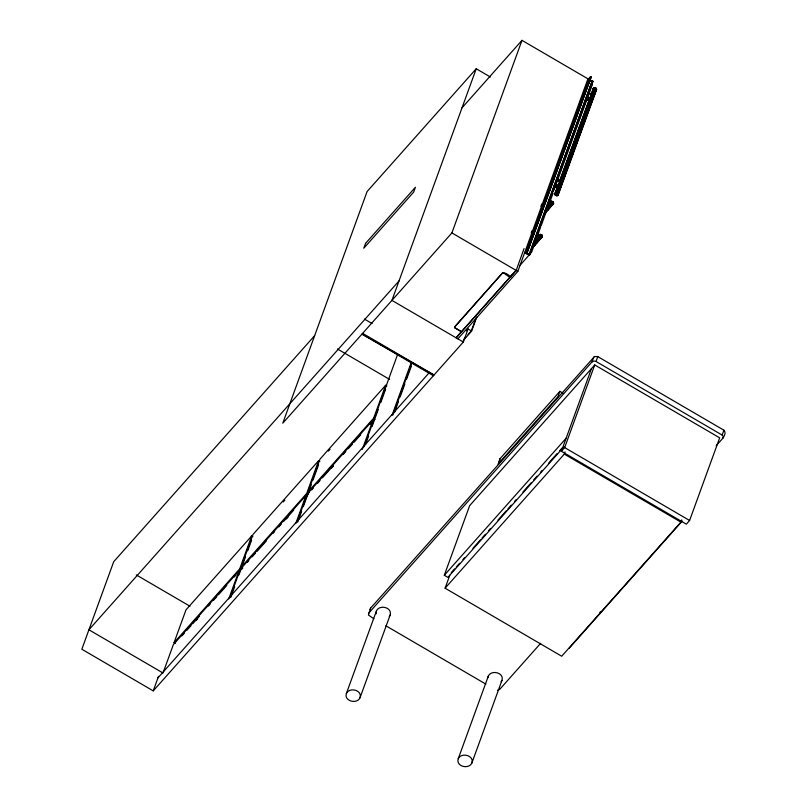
<?xml version="1.0" encoding="UTF-8"?>
<svg xmlns="http://www.w3.org/2000/svg" width="807" height="807" viewBox="0 0 807 807"><rect width="100%" height="100%" fill="white"/><g stroke="black" fill="none" stroke-linecap="round" stroke-linejoin="round"><path stroke-width="1.21" d="M370.07 609.557L370.584 608.145L594.567 356.472L597.785 356.613L723.909 430.202C728.408 435.144 718.341 442.256 716.192 445.827M556.86 194.669L556.618 195.587L555.771 195.425L557.506 194.971L555.862 194.013L555.418 195.133L557.264 195.082L555.266 193.458L556.396 192.026M555.408 192.54L557.95 192.439L558.283 194.457M535.091 244.521L533.77 245.187L534.537 244.682M538.652 235.957L538.713 236.885M537.805 237.016L540.115 234.444L541.83 235.341L541.426 236.33L539.247 235.2L538.864 236.713M541.83 235.341C541.477 233.465 537.492 235.099 539.853 236.945C541.88 239.356 542.486 234.766 542.324 236.491L532.66 247.366M540.377 235.341L541.426 234.655L541.981 235.301M541.517 237.288L536.514 243.139L534.991 243.149M541.769 236.855L541.507 237.863L540.256 238.176M542.365 236.633L542.042 237.258L541.931 235.684M546.238 211.444L545.875 212.029M547.903 209.396L547.529 210.173L553.552 203.364L553.168 202.103L552.452 202.86M552.19 202.728L552.613 203.092L552.25 202.668C553.511 199.369 548.508 203.596 549.799 202.88M551.544 201.357C549.829 203.001 549.032 204.353 550.838 202.043M551.524 202.275C557.526 204.07 545.25 201.568 551.736 201.831M547.66 210.062L552.674 204.322L552.684 203.253L551.211 203.172L547.782 207.066M556.588 194.598C554.762 196.948 554.207 191.35 557.223 193.145C560.27 194.225 555.65 196.272 558.061 195.223M557.365 187.002L554.913 193.841C556.235 195.667 555.519 196.182 555.66 194.053L555.226 192.873L555.852 192.237M542.022 235.432C542.637 238.509 539.732 234.877 538.915 235.422C539.076 236.219 544.907 236.189 539.792 234.565M551.988 205.049L553.481 203.384L552.856 202.154M454.785 327.783L454.734 326.704L502.448 273.028C507.078 271.293 517.892 283.832 503.598 272.867M592.61 81.376L529.563 254.891L592.923 81.325L592.227 80.922L529.584 254.598L529.11 254.165L592.167 80.942L592.923 81.325L529.614 254.861L529.19 254.104M557.869 192.671L558.232 194.205L558.474 193.196L557.536 192.207M541.033 237.54L541.537 236.32L541.507 237.863L540.74 238.156L538.834 236.885L539.611 237.944L540.972 238.126M557.284 194.981C560.623 193.297 552.17 192.399 555.892 195.193M595.899 88.871L596.544 89.648L558.151 195.082L557.385 195.546M557.687 195.526L596.484 89.244C596.272 87.287 591.682 87.792 593.569 89.9M555.589 194.82L554.984 194.245L593.659 88.054L596 88.286L596.191 90.031M540.791 237.49L541.184 236.3M557.133 194.588L558.03 193.993L595.869 88.669M594.799 88.044L593.69 88.114L593.165 89.325L594.598 88.82M539.944 234.514L538.693 236.108M551.655 201.891C548.074 201.155 552.977 207.046 553.572 203.233M553.491 203.707L553.098 202.728L553.41 203.848L545.028 213.32M554.944 193.66L555.791 195.112M555.014 194.376L554.934 193.761M560.502 187.395C561.127 179.043 552.825 199.168 556.184 192.076M555.428 193.297L556.003 192.147M556.618 195.587C561.611 191.965 553.239 195.425 555.125 193.327M592.933 90.051L594.325 88.78C597.604 89.042 594.618 92.129 595.909 91.07M593.902 88.962L593.024 89.184C592.963 90.929 592.943 88.034 594.325 88.79L595.798 89.436L596.242 90.606L595.566 91.03M593.427 89.496C592.116 88.256 595.959 87.62 594.406 87.872M592.6 99.624L591.955 100.532M593.478 97.223L592.832 98.131M596.454 89.113L596.242 90.606C594.9 91.786 597.402 89.406 595.889 88.962M596.544 89.264L596.05 90.737M541.729 236.249C542.788 238.408 538.864 237.006 539.308 235.392C542.082 233.152 537.412 236.35 536.423 238.226M540.155 235.251L540.73 234.423L539.459 235.15M542.344 236.784L542.385 236.169M546.299 211.595L552.644 204.464C555.912 202.749 548.357 204.685 551.554 202.063M550.969 204.978C555.125 205.008 550.152 203.535 551.04 201.639M553.39 203.223C552.069 205.24 549.839 200.751 552.17 201.75C551.615 200.529 548.619 203.868 550.697 202.486M553.168 202.355C553.804 204.948 549.628 202.083 552.059 201.568M553.35 203.828L553.511 203.556M510.528 276.892L516.208 270.305L456.157 337.679L461.634 331.616M524.056 248.556L516.369 269.962M541.043 225.94L553.057 193.236M553.088 202.618L553.441 203.193L553.017 202.123M592.469 84.221L554.096 189.837L552.028 192.338M541.144 234.847L539.923 235.14M551.817 202.325L552.341 201.73L551.756 201.326M539.066 237.48L538.925 235.412L539.681 235.13M591.027 94.58L591.924 94.722L588.444 92.482M538.652 236.29L538.915 235.422L540.67 234.645M541.578 237.218L536.514 243.139M552.462 204.564L552.442 203.788M552.724 204.151L552.845 203.556L552.654 204.786L551.181 205.059M552.654 204.786L552.825 203.989L550.213 206.794M346.385 693.485C343.792 701.172 356.946 704.481 360.013 697.793L390.094 615.146C392.676 607.469 379.522 604.15 376.466 610.849L346.385 693.485C349.441 686.797 362.595 690.106 360.013 697.793M376.466 610.849L376.153 613.824M594.557 88.084L556.174 194.164M458.235 758.741C455.642 766.428 468.796 769.747 471.863 763.049L501.944 680.412C504.526 672.725 491.372 669.417 488.316 676.105L458.235 758.741C461.291 752.053 474.445 755.372 471.863 763.049M487.912 677.567L488.316 676.105M541.921 237.278L540.73 238.156L539.762 237.873L538.804 235.826M560.885 187.042L560.25 186.024M561.753 184.642L561.188 185.065M540.014 237.994L538.753 236.017M550.001 203.162L551.393 205.018M557.617 180.354L560.219 181.868L556.8 179.416M591.763 94.439L591.864 94.944L588.394 92.916M532.63 247.134L542.294 236.259L541.961 235.17L540.71 234.595M560.26 181.777L557.637 180.072M595.99 90.616L593.296 97.849M555.599 192.671L555.68 193.811M552.331 203.223L545.593 211.555M552.533 201.881L553.128 202.224M596 90.283L595.778 89.678L595.869 90.334M555.589 193.559L555.741 192.308L556.709 192.147L558.273 193.226M591.39 94.308L588.858 100.693L586.699 99.432M558.434 194.094L558.192 192.974L558.323 194.063M593.357 89.174L595.667 89.991M593.407 89.385L592.832 89.9L592.923 89.335M595.344 89.688C592.963 87.64 597.22 90.878 595.798 89.436L593.67 89.083L560.199 180.939M594.013 89.254L595.798 89.446M314.639 335.662L113.696 561.722L81.84 649.232L153.239 690.883L158.545 676.296M163.034 672.957L173.334 644.662L239.003 570.781L240.193 571.477L238.912 574.998M175.23 643.411L174.04 642.715L185.993 609.86L251.673 535.979L252.863 536.675M228.754 598.945L239.003 570.781M174.04 642.715L239.709 568.834L251.673 535.979M230.066 597.473L240.315 569.308L305.984 495.427L307.174 496.123L303.331 506.685M242.211 568.057L241.021 567.361L252.974 534.506L318.654 460.636L319.844 461.322M230.802 597.291L234.645 586.729M239.235 571.396L240.9 569.53L245.6 556.628M247.739 550.757L251.582 540.196M295.735 523.592L305.984 495.427M241.021 567.361L306.69 493.481L318.654 460.636M297.047 522.119L307.296 493.955L372.965 420.074L374.155 420.77L372.027 426.641M309.192 492.704L308.002 492.008L319.965 459.163L385.635 385.282L386.825 385.968M297.783 521.937L301.626 511.376M308.314 493.006L311.3 484.795M313.005 480.094L318.563 464.842M490.363 76.998L476.241 68.756L391.94 300.386L463.329 342.037L468.08 328.984L471.651 331.072L476.806 316.889M362.293 449.408L372.965 420.074M308.002 492.008L373.671 418.127L385.635 385.282M364.038 446.725L397.649 354.384M365.621 444.233L368.607 436.022M375.295 417.653L378.281 409.442M380.843 402.4L385.544 389.488M476.241 68.756L367.094 191.552L282.793 423.171L451.9 232.92L521.988 40.35L587.94 78.824L517.842 271.394L457.882 338.859M392.061 415.202L411.015 363.12M392.918 414.969L412.024 362.484M394.542 412.347L398.416 401.694M400.141 396.963L404.882 383.94M406.607 379.199L411.338 366.176M461.695 331.828L454.896 327.864L454.593 326.916M373.893 618.787L368.436 615.025L370.584 608.145M471.782 329.649L476.09 317.817M502.408 273.119L454.512 327.249M502.781 272.786L503.356 272.705M531.218 233.052L532.075 230.691M540.932 206.37L541.79 204.01M526.9 253.459L591.218 77.119L590.421 76.776L590.946 77.26L526.749 253.428C524.399 252.692 535.374 257.958 524.893 252.329L526.689 253.448L589.725 80.054L592.933 81.366L592.197 81.134M529.2 245.389L526.114 253.64L526.81 253.428L524.843 252.409L526.436 253.337L525.7 252.53L588.717 79.338L592.61 81.416M529.997 243.028L531.369 239.487M533.407 233.616L535.656 227.705M539.843 215.943L542.092 210.032M546.268 198.27L548.518 192.369M549.698 188.848L550.989 185.307M552.704 180.597L554.096 177.046M556.134 171.175L557.445 167.624M559.13 162.923L560.522 159.372M562.56 153.501L563.891 149.951M565.566 145.25L566.958 141.709M568.996 135.828L570.347 132.298M572.002 127.587L573.394 124.036M575.431 118.155L576.813 114.614M581.857 100.492L583.249 96.941M587.446 85.169L588.828 81.618M526.325 253.812L589.604 80.004L587.93 79.147L589.463 80.155M590.996 77.109L588.464 80.054M529.382 254.901L592.489 81.527L589.604 80.004M559.463 181.404L589.392 99.17M590.704 95.387L593.316 88.407L594.477 87.933M555.932 194.194L555.67 192.994L594.345 87.842M555.922 192.681L558.041 186.548M555.065 186.367C557.99 190.654 563.014 180.163 557.748 180.032M556.124 192.57L558.747 185.923L555.277 183.905M562.519 174.998L565.515 166.777M568.935 157.385L571.074 151.514M584.318 115.119L586.457 109.248M559.503 182.957L590.694 98.363L592.55 99.443M594.103 87.842L594.88 88.054L556.447 194.184M559.523 185.338L556.497 192.318L558.343 193.004M556.578 194.225L594.951 87.792M594.709 89.355L595.526 89.829M556.83 194.336L595.657 88.356C595.314 87.116 596.918 89.87 596 90.414M560.562 185.872L558.151 193.065M561.702 183.804L592.207 98.938M557.395 194.719L556.729 195.597M596.312 88.639L557.889 193.589L556.901 194.255M556.901 195.405L557.607 195.415L595.788 90.495M564.043 446.675L447.875 577.358L444.304 575.27L469.644 505.676L594.729 364.946L719.673 437.848L689.592 520.485L686.323 524.167L561.379 451.274L591.46 368.628M681.693 519.95L680.906 522.129L561.702 656.232L445.091 588.192L449.842 575.149M499.937 458.81L498.444 464.307L499.937 458.81L559.897 391.355L563.115 393.241M498.02 464.065L557.98 396.61L559.897 391.355M368.809 613.007L591.985 361.94L593.76 357.077M561.379 451.274L564.658 447.592L594.729 364.946M722.88 438.302L723.344 436.587L722.144 435.064L596.02 361.475L597.785 356.613M445.091 588.192L564.295 454.099L565.092 451.92M599.54 614.087L600.398 611.726M722.144 435.064L723.909 430.202M557.314 192.116L556.497 192.318M557.425 192.51L560.199 185.6L558.868 185.66M546.763 209.467L552.079 203.122M533.952 244.41L540.932 236.189M593.357 88.941L593.024 90.001M595.808 91.009L595.152 91.241L595.899 90.848M560.482 186.861L560.441 186.266M557.264 195.082L558.333 194.749L557.94 195.324M552.644 201.962L552.049 201.447L550.495 202.507M541.608 235.119C540.418 233.031 542.617 236.976 542.254 235.745M555.357 193.66L555.458 193.075M534.617 244.592L534.698 244.067M540.67 237.954L541.295 236.865M541.396 237.621C542.586 236.572 538.249 236.491 540.115 234.534M593.518 88.165L593.125 88.74L593.639 88.155M539.701 234.716C538.138 236.512 543.071 238.337 541.81 236.189M542.334 236.461L541.356 236.996M593.76 88.306L594.285 88.245M555.055 194.104L556.83 193.66L557.819 195.334M557.576 195.385C558.464 193.811 554.651 192.964 555.226 194.941M557.213 187.426L555.166 186.256M389.226 616.467L390.094 615.146M501.076 681.723L501.944 680.412M541.699 236.633L532.66 247.477M592.913 89.345L594.356 88.952M593.105 90.091L593.236 89.295M557.758 194.487L558.383 193.912L558.283 194.437M552.603 204.484L552.795 203.778M538.773 235.947L539.55 235.553M541.638 237.702L539.772 237.873L538.824 236.653M596.252 88.851C597.654 90.717 594.123 86.621 596.05 88.356M540.619 238.015L541.729 237.52L541.568 236.824M541.537 237.097L541.174 238.075M536.736 242.271L538.269 240.536M462.028 107.815L521.988 40.35M399.011 280.937L88.921 629.783L162.802 672.887M587.889 79.711L590.421 76.776M588.323 80.448L591.218 77.119M589.09 79.671L590.744 77.815M283.176 502.004L284.851 500.118M328.388 451.143L330.063 449.257M550.616 202.063L551.403 201.336M550.687 204.645L550.071 203.798L550.919 204.796C554.096 205.069 549.325 205.351 549.779 203.112L550.535 202.315L550.061 204.221M548.145 205.21L551.534 202.386M548.367 205.22L550.021 203.364L548.508 205.634M548.316 205.684L551.615 202.628M547.176 207.813L550.424 204.171M547.146 208.206L552.038 203.223M545.593 211.686L552.018 204.857M545.835 211.605L552.906 203.798M181.878 635.926L184.369 633.122M186.871 630.317L191.027 625.647M192.691 623.771L199.339 616.296M208.478 606.007L210.143 604.13M213.472 600.388L216.79 596.655M218.455 594.779L226.767 585.428M234.252 577.015L235.916 575.139M247.194 562.449L248.859 560.572M252.188 556.84L255.516 553.098M257.171 551.221L266.32 540.942M272.968 533.457L274.632 531.581M278.788 526.91L281.28 524.106M283.771 521.302L293.748 510.074M304.562 497.919L307.881 494.177L306.69 493.481M311.684 489.899L313.348 488.033M317.504 483.353L319.996 480.548M322.497 477.744L333.301 465.589M343.278 454.361L345.769 451.557M348.261 448.753L352.417 444.072M354.081 442.206L360.729 434.721M369.878 424.432L371.543 422.565M373.207 420.699L374.862 418.823L373.671 418.127M195.99 620.633L197.665 618.747M241.202 569.762L242.877 567.886M286.414 518.901L288.089 517.025M306.509 496.295L308.183 494.419M331.627 468.04L333.301 466.153M373.49 420.941L375.164 419.065M535.313 239.921L539.227 235.462M535.344 240.153L539.197 235.815L540.387 235.462M536.423 239.195L538.874 236.441L535.767 240.496M535.505 240.627L540.468 235.705M535.808 241.081L539.883 236.39L541.537 236.32M540.67 235.402L541.073 234.494M534.436 242.685L539.278 237.238L540.468 237.934L534.446 244.763M533.508 244.077L540.892 236.29M532.781 246.488L541.598 236.39M533.054 247.325L542.264 236.925M519.688 265.695L531.652 252.137L540.589 227.171M456.096 337.82L516.066 270.355M157.99 677.84L429.566 372.32M466.446 330.82L468.08 328.984M463.944 339.172L465.589 337.316M468.05 334.542L471.349 330.83M463.279 340.483L471.651 331.072M153.239 690.883L463.329 342.037M444.304 575.27L566.131 438.231M451.234 572.677L454.573 568.925M456.237 567.049L459.566 563.296M462.905 559.544L464.57 557.667M472.912 548.296L480.407 539.853M482.082 537.976L485.411 534.224M488.749 530.471L490.414 528.595M497.919 520.162L506.251 510.781M507.916 508.904L511.255 505.152M514.584 501.399L516.258 499.523M522.926 492.028L531.258 482.647M533.76 479.832L537.089 476.08M540.428 472.337L542.092 470.461M548.76 462.956L557.102 453.574M559.604 450.76L562.106 447.946M540.66 643.3L499.704 689.37L497.465 690.298M569.248 648.162L682.228 521.07M593.256 89.174L593.508 88.609M595.455 88.215L596.08 88.669M552.341 201.73L552.876 201.831L552.049 201.447M591.985 361.94L593.851 361.032L596.02 361.475M587.345 98.736C590.946 101.5 591.622 97.687 586.921 96.971M555.942 185.368C558.918 187.617 559.241 185.842 556.013 184.712M595.273 91.322L596.242 90.606M587.587 98.444C591.753 101.057 589.806 98.212 586.79 97.284M539.237 235.16L540.408 235.13M595.142 88.124L596.05 88.467M552.18 204.464L552.684 203.253M551.887 205.079L552.876 204.443M593.034 89.395L592.943 89.92M555.145 194.85L555.509 193.387M541.215 237.803L541.295 237.762M550.757 201.619L551.685 201.437M550.475 202.375L550.152 202.436M557.112 195.647L557.798 195.435M553.067 204.201C551.433 205.25 550.616 202.012 550.021 202.739L550.717 202.264M591.531 96.295L593.427 97.052M590.653 98.696L591.834 98.666M559.887 183.229L561.44 183.471M559.019 185.63L559.755 185.398M591.39 96.326L592.711 96.265M590.512 98.726L591.4 98.464M559.745 183.26L561.067 183.199M551.806 205.099L552.321 204.998M547.368 210.254L546.783 210.304M556.235 192.248L556.991 192.278L556.184 192.157M555.498 195.012L556.124 195.334M593.518 89.073L593.014 89.829M558.424 194.316L557.244 194.79M556.891 195.728L557.455 195.566M550.868 202.154L551.322 202.224M593.861 88.891L594.335 88.881M591.349 95.983L592.267 96.073M551.262 201.377L551.978 201.427M540.115 234.444L540.73 234.423M593.801 88.8L594.325 88.78M559.927 182.896L560.623 182.997M556.437 192.147L557.899 192.691L556.971 192.207M551.655 205.059L550.102 204.05L551.615 204.867M526.84 253.247L529.644 254.841L525.811 252.742L588.838 79.55L592.439 81.729M555.741 192.308L556.275 192.338M556.447 195.566L557.052 195.627M594.345 88.003L594.88 88.054M461.574 331.748L454.926 327.773M591.682 94.379L589.392 93.098M556.961 193.044L557.466 193.266M526.567 253.186L529.442 254.709M589.645 80.024L592.671 81.658M554.641 185.085L557.808 186.841M588.474 92.583L591.894 94.611M585.791 98.747L588.848 100.502M560.199 181.444L556.83 179.517L560.119 181.373M586.467 99.12L589.07 100.623M554.833 186.044L557.435 187.547M585.963 98.565L588.969 100.32M554.328 185.499L557.496 187.325M451.9 232.92L517.842 271.394M364.431 319.078L372.037 323.516M564.658 447.592L689.592 520.485M362.646 333.341L434.005 375.023L361.99 334.078L433.379 375.729M564.295 454.099L680.906 522.129M337.457 348.977L389.599 379.401M385.857 625.768L485.885 684.124M239.709 568.834L240.9 569.53M136.252 574.887L189.958 606.218M588.464 92.674L591.924 94.722M589.281 93.138L591.289 94.338M586.427 99.2L588.959 100.693M554.792 186.135L557.314 187.627M587.173 98.918L589.181 100.118M554.53 185.237L557.546 187.053M586.699 97.455L590.028 99.493M555.892 184.894L558.383 186.417M558.01 192.903L558.474 193.196L557.244 192.278L557.637 192.621M560.361 186.145L560.976 186.73M538.662 236.683L539.137 237.046M595.778 89.678L596.252 90.233M596.232 88.548L596.504 89.093M554.954 194.396L555.337 195.001M553.289 202.375L553.511 202.991M596.393 88.831L596.575 89.426M553.491 202.759L553.552 203.364M365.551 243.371L363.775 248.233L413.658 192.116L415.423 187.254L365.551 243.371"/></g></svg>
